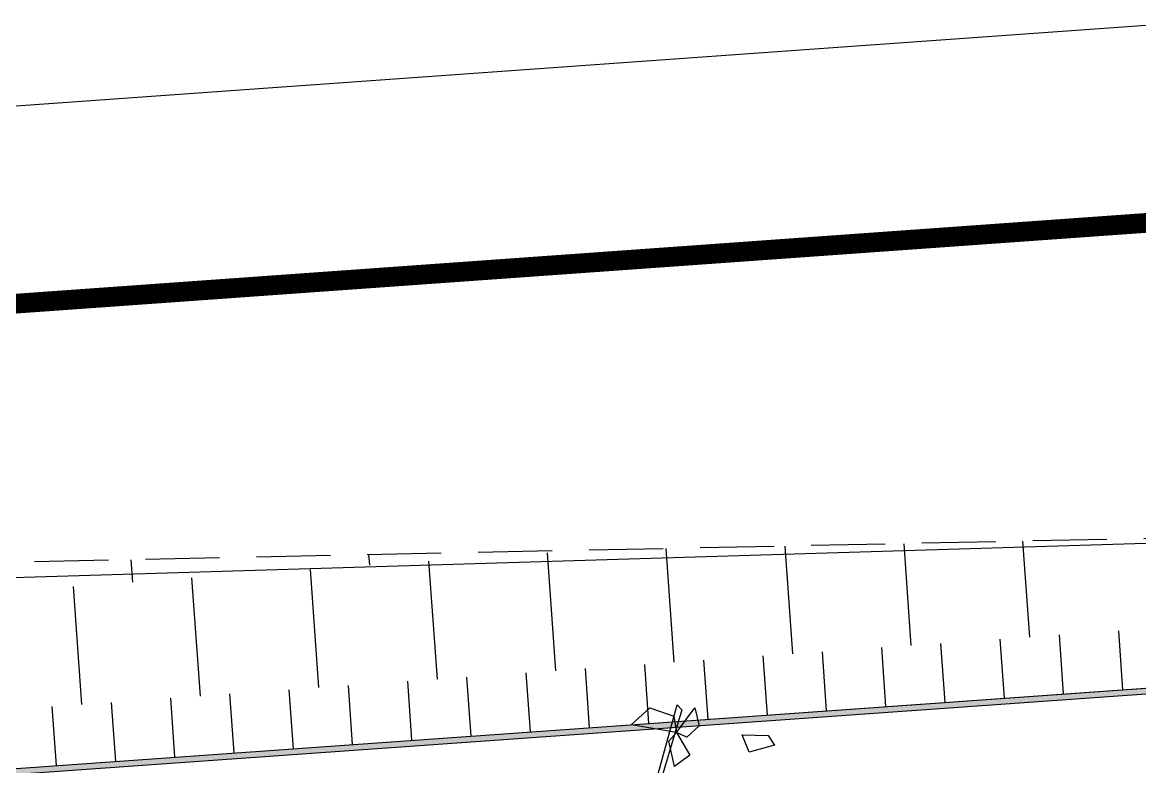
# Model space of a CAD drawing. Header units: metres. Extents: x 1851758 to 1852050, y 5187822 to 5188223.
# Drawn here: x 1851961.04 to 1851966.7, y 5187888.28 to 5187892.05 of the extents above; entities that cross this region are included whole.
import ezdxf

# ---------------------------------------------------------------- set-up
doc = ezdxf.new("R2010")
doc.units = ezdxf.units.M
doc.header["$LTSCALE"] = 2.5
doc.linetypes.add('L8', pattern=[0.225, 0.15, -0.075])
for name, color, linetype in [('PFM_VRD ET 2D', 7, 'CONTINUOUS'), ('PRO_VOI', 7, 'CONTINUOUS'), ('PRO_VOI_PLANCHETTES', 232, 'CONTINUOUS'), ('PRO_VOI_VEG', 81, 'CONTINUOUS')]:
    doc.layers.add(name, color=color, linetype=linetype)
for name, color, linetype, lineweight in [('PRO_PAR', 1, 'CONTINUOUS', 35), ('PRO_PAR_DA', 1, 'CONTINUOUS', 35), ('PRO_PAR_SURF', 157, 'CONTINUOUS', 20)]:
    doc.layers.add(name, color=color, linetype=linetype, lineweight=lineweight)
doc.layers.add('PRO_PAR_CONT_DA', color=40, linetype='CONTINUOUS', plot=False)
doc.layers.add('PRO_PAR_CONT_DA_D', color=7, linetype='CONTINUOUS', plot=False)

# ---------------------------------------------------------------- blocks, each defined once
blk = doc.blocks.new('arbre4')
at = {"layer": 'PRO_VOI_VEG', "linetype": 'ByBlock', "lineweight": -2, "extrusion": (-0.095442, 0.360509, 0.92786), "elevation": 6.922, "flags": 128}
blk.add_lwpolyline([(-1.838, -1.958), (-1.43, -2.203), (-1.665, -2.309), (-1.869, -2.134), (-1.838, -1.958)], close=True, dxfattribs=at)
at = {"layer": 'PRO_VOI_VEG', "color": 42, "linetype": 'ByBlock', "lineweight": -2, "extrusion": (-7.94843e-09, -0.83205, 0.5547), "elevation": 0.638, "flags": 128}
blk.add_lwpolyline([(0.349, 8.334), (0.681, 9.969), (0.725, 9.875), (0.371, 8.24), (0.349, 8.334)], close=True, dxfattribs=at)
at = {"layer": 'PRO_VOI_VEG', "linetype": 'ByBlock', "lineweight": -2, "extrusion": (0.632852, 0.167542, 0.755929), "elevation": 5.506, "flags": 128}
blk.add_lwpolyline([(4.398, 2.337), (4.571, 1.994), (4.385, 2.019), (4.317, 2.227), (4.398, 2.337)], close=True, dxfattribs=at)
at = {"layer": 'PRO_VOI_VEG', "linetype": 'ByBlock', "lineweight": -2, "extrusion": (0.843665, 0.223353, 0.488205), "elevation": 4.162, "flags": 128}
blk.add_lwpolyline([(4.398, 3.675), (4.136, 3.569), (4.08, 3.946), (4.341, 3.888), (4.398, 3.675)], close=True, dxfattribs=at)
at = {"layer": 'PRO_VOI_VEG', "linetype": 'ByBlock', "lineweight": -2, "extrusion": (9.90253e-10, -0.872729, 0.488205), "elevation": -0.402, "flags": 128}
blk.add_lwpolyline([(1.633, 8.525), (1.37, 8.42), (1.314, 8.796), (1.575, 8.738), (1.633, 8.525)], close=True, dxfattribs=at)

msp = doc.modelspace()

# ---------------------------------------------------------------- hatches: boundary and pattern name
at = {"layer": 'PRO_VOI_PLANCHETTES'}
h = msp.add_hatch(color=256, dxfattribs=at)
h.dxf.hatch_style = 1
h.paths.add_polyline_path([(1851899.1364, 5187902.8628), (1851900.494, 5187883.9652), (1851977.1871, 5187889.4194), (1851978.221, 5187892.2356), (1851977.132, 5187910.471), (1851977.1619, 5187910.4732), (1851978.2513, 5187892.2311), (1851977.2085, 5187889.3908), (1851900.4662, 5187883.9331), (1851899.1065, 5187902.8607)])

# ---------------------------------------------------------------- linework, layer by layer
at = {"layer": 'PFM_VRD ET 2D', "flags": 128}
msp.add_lwpolyline([(1851956.6423, 5187889.1053), (1851969.1311, 5187889.4834), (1851971.3652, 5187889.5105), (1851973.8282, 5187889.1504), (1851975.0583, 5187889.4334), (1851976.8927, 5187889.7664), (1851977.9061, 5187892.2624), (1851977.9157, 5187892.6605), (1851978.0006, 5187895.0134), (1851978.0042, 5187895.7956), (1851978.016, 5187896.1713), (1851977.9641, 5187896.4887), (1851977.3891, 5187902.1755), (1851977.2284, 5187904.9127), (1851976.7263, 5187909.8248), (1851976.7187, 5187909.9676), (1851976.7281, 5187909.9782), (1851976.5125, 5187909.956), (1851968.0304, 5187909.3693), (1851959.683, 5187908.6799)], dxfattribs=at)
at = {"layer": 'PRO_PAR', "const_width": 0.1, "flags": 128}
msp.add_lwpolyline([(1851900.327, 5187886.29), (1851978.0774, 5187891.8445)], dxfattribs=at)
at = {"layer": 'PRO_PAR_CONT_DA', "flags": 128}
msp.add_lwpolyline([(1851978.0774, 5187891.8445), (1851978.221, 5187892.2356), (1851977.132, 5187910.471), (1851898.9931, 5187904.8577), (1851900.327, 5187886.29)], close=True, dxfattribs=at)
at = {"layer": 'PRO_PAR_CONT_DA_D', "flags": 128}
msp.add_lwpolyline([(1851977.1865, 5187892.7834), (1851976.1941, 5187909.4011), (1851900.0622, 5187903.9319), (1851901.2528, 5187887.3587)], close=True, dxfattribs=at)
at = {"layer": 'PRO_PAR_DA', "flags": 128}
msp.add_lwpolyline([(1851900.327, 5187886.29), (1851978.0774, 5187891.8445)], dxfattribs=at)
at = {"layer": 'PRO_PAR_SURF', "flags": 128}
for points in [[(1851898.9931, 5187904.8577), (1851977.132, 5187910.471), (1851978.221, 5187892.2356), (1851977.1871, 5187889.4194), (1851900.494, 5187883.9652)], [(1851977.132, 5187910.471), (1851898.9931, 5187904.8577), (1851900.494, 5187883.9652), (1851977.1871, 5187889.4194), (1851978.221, 5187892.2356)], [(1851977.132, 5187910.471), (1851978.221, 5187892.2356), (1851978.0774, 5187891.8445), (1851900.327, 5187886.29), (1851898.9931, 5187904.8577)]]:
    msp.add_lwpolyline(points, close=True, dxfattribs=at)
at = {"layer": 'PRO_VOI', "color": 32}
for p, q in [((1851965.5448, 5187888.8922, 297.2628), (1851965.5081, 5187889.4082, 297.2628)), ((1851966.1456, 5187888.9349, 297.2628), (1851966.111, 5187889.4207, 297.2628)), ((1851962.799, 5187889.2984, 297.2628), (1851962.7952, 5187889.3519, 297.2628)), ((1851963.7427, 5187888.764, 297.2628), (1851963.7001, 5187889.3625, 297.2628)), ((1851964.3434, 5187888.8067, 297.2628), (1851964.3024, 5187889.3831, 297.2628)), ((1851964.9441, 5187888.8494, 297.2628), (1851964.9053, 5187889.3957, 297.2628)), ((1851961.5976, 5187889.213, 297.2628), (1851961.5895, 5187889.3268, 297.2628)), ((1851963.142, 5187888.7213, 297.2628), (1851963.0994, 5187889.3198, 297.2628)), ((1851962.5412, 5187888.6786, 297.2628), (1851962.4987, 5187889.277, 297.2628)), ((1851961.3398, 5187888.5931, 297.2628), (1851961.2972, 5187889.1916, 297.2628)), ((1851961.9405, 5187888.6358, 297.2628), (1851961.898, 5187889.2343, 297.2628)), ((1851966.6174, 5187888.6677, 297.2628), (1851966.5961, 5187888.9669, 297.2628)), ((1851965.7163, 5187888.6036, 297.2628), (1851965.695, 5187888.9028, 297.2628)), ((1851966.0167, 5187888.625, 297.2628), (1851965.9954, 5187888.9242, 297.2628)), ((1851966.317, 5187888.6463, 297.2628), (1851966.2957, 5187888.9456, 297.2628)), ((1851965.1156, 5187888.5609, 297.2628), (1851965.0943, 5187888.8601, 297.2628)), ((1851965.4159, 5187888.5822, 297.2628), (1851965.3947, 5187888.8815, 297.2628)), ((1851964.2145, 5187888.4968, 297.2628), (1851964.1932, 5187888.796, 297.2628)), ((1851964.5149, 5187888.5182, 297.2628), (1851964.4936, 5187888.8174, 297.2628)), ((1851964.8152, 5187888.5395, 297.2628), (1851964.7939, 5187888.8388, 297.2628)), ((1851963.3134, 5187888.4327, 297.2628), (1851963.2921, 5187888.732, 297.2628)), ((1851963.6138, 5187888.4541, 297.2628), (1851963.5925, 5187888.7533, 297.2628)), ((1851963.9141, 5187888.4754, 297.2628), (1851963.8929, 5187888.7747, 297.2628)), ((1851962.7127, 5187888.39, 297.2628), (1851962.6914, 5187888.6892, 297.2628)), ((1851963.0131, 5187888.4113, 297.2628), (1851962.9918, 5187888.7106, 297.2628)), ((1851961.8116, 5187888.3259, 297.2628), (1851961.7903, 5187888.6252, 297.2628)), ((1851962.112, 5187888.3473, 297.2628), (1851962.0907, 5187888.6465, 297.2628)), ((1851962.4123, 5187888.3686, 297.2628), (1851962.3911, 5187888.6679, 297.2628)), ((1851961.2109, 5187888.2832, 297.2628), (1851961.1896, 5187888.5824, 297.2628)), ((1851961.5113, 5187888.3045, 297.2628), (1851961.49, 5187888.6038, 297.2628))]:
    msp.add_line(p, q, dxfattribs=at)
at = {"layer": 'PRO_VOI', "flags": 128}
msp.add_lwpolyline([(1851900.327, 5187886.29), (1851900.494, 5187883.9652), (1851977.1871, 5187889.4194), (1851978.0774, 5187891.8445)], dxfattribs=at)
at = {"layer": 'PRO_VOI', "color": 34, "linetype": 'L8', "elevation": 297.2628, "flags": 128}
msp.add_lwpolyline([(1851973.826, 5187889.1803), (1851971.3652, 5187889.5105), (1851969.1311, 5187889.4834), (1851953.17, 5187889.152), (1851939.0686, 5187887.9532), (1851922.7647, 5187885.549)], dxfattribs=at)
at = {"layer": 'PRO_VOI_PLANCHETTES', "flags": 128}
msp.add_lwpolyline([(1851899.1364, 5187902.8628), (1851900.494, 5187883.9652), (1851977.1871, 5187889.4194), (1851978.221, 5187892.2356), (1851977.132, 5187910.471), (1851977.1619, 5187910.4732), (1851978.2513, 5187892.2311), (1851977.2085, 5187889.3908), (1851900.4662, 5187883.9331), (1851899.1065, 5187902.8607)], close=True, dxfattribs=at)

# ---------------------------------------------------------------- block references
at = {"layer": 'PRO_VOI_VEG', "xscale": 0.5, "yscale": 0.5, "zscale": 0.5, "rotation": 4.640794973699927}
msp.add_blockref('arbre4', (1851964.2208, 5187886.0717), dxfattribs=at)

doc.saveas('drawing.dxf')
